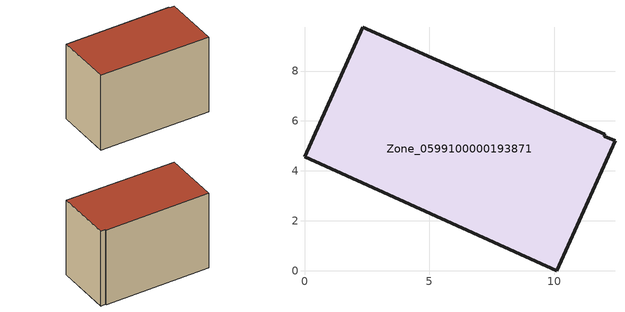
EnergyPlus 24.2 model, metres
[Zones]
Zone_0599100000193871
 floor ground (C_G): 0,4.57 2.33,9.75 12.04,5.47 12.02,5.39 12.44,5.2 10.11,0 z0
 wall outside (C_F): 0,4.57 10.11,0 12.44,5.2 12.02,5.39 12.04,5.47 2.33,9.75 0,4.57 z0:7.86
 roof outside (C_R): 2.33,9.75 0,4.57 10.11,0 12.44,5.2 12.02,5.39 12.04,5.47 z7.86
[BUILDING]
Pand.0599100000193871: North Axis=0; Terrain=City; Loads Convergence Tolerance Value=0.04; Temperature Convergence Tolerance Value=0.4; Solar Distribution=FullExterior; Maximum Number of Warmup Days=25; Minimum Number of Warmup Days=1
[Site:Location]
Rotterdam.The.Hague.AP_ZH_NLD Design_Conditions: Latitude=51.96; Longitude=4.45; Time Zone=1; Elevation=-4.5
[SITE:GROUNDTEMPERATURE:BUILDINGSURFACE]
18, 18, 18, 18, 18, 18, 18, 18, 18, 18, 18, 18
[MATERIAL] Thermal Absorptance=0.9; Solar Absorptance=0.7; Visible Absorptance=0.7
Name | Roughness | Thickness | Conductivity | Density | Specific Heat
G.D.1965 | MediumSmooth | 0.15 | 1 | 540 | 1210
F.D.1965 | Rough | 0.3 | 0.857143 | 1920 | 840
R.D.1965 | MediumRough | 0.2 | 0.08 | 1500 | 1000
[CONSTRUCTION]
C_G: G.D.1965
C_F: F.D.1965
C_R: R.D.1965
[ZONE]
Zone_0599100000193871: Type=1; Multiplier=1; Ceiling Height=Autocalculate; Volume=Autocalculate; Floor Area=autocalculate; Part of Total Floor Area=Yes
[ZONEINFILTRATION:DESIGNFLOWRATE]
Infil_Zone_0599100000193871: Zone or ZoneList or Space or SpaceList=Zone_0599100000193871; Schedule=AlwaysOn; Design Flow Rate Calculation Method=Flow/Area; Flow Rate per Floor Area=0.0042; Constant Term Coefficient=1; Temperature Term Coefficient=0; Velocity Term Coefficient=0; Velocity Squared Term Coefficient=0
[HVACTEMPLATE:ZONE:IDEALLOADSAIRSYSTEM]
Zone_0599100000193871: Maximum Heating Supply Air Temperature=50; Minimum Cooling Supply Air Temperature=13; Maximum Heating Supply Air Humidity Ratio=0.0156; Minimum Cooling Supply Air Humidity Ratio=0.0077; Heating Limit=NoLimit; Cooling Limit=NoLimit; Dehumidification Control Type=ConstantSensibleHeatRatio; Cooling Sensible Heat Ratio=0.7; Dehumidification Setpoint=60; Humidification Control Type=None; Humidification Setpoint=30; Outdoor Air Method=None; Outdoor Air Flow Rate per Person=0.00944; Outdoor Air Flow Rate per Zone Floor Area=0; Outdoor Air Flow Rate per Zone=0; Demand Controlled Ventilation Type=None; Outdoor Air Economizer Type=NoEconomizer; Heat Recovery Type=None; Sensible Heat Recovery Effectiveness=0.7; Latent Heat Recovery Effectiveness=0.65
[ZONECONTROL:THERMOSTAT]
ThermostatControl_Zone_0599100000193871: Zone or ZoneList=Zone_0599100000193871; Control Type Schedule=DualSetpointControlType; Control 1=Thermostat_Zone_0599100000193871; Temperature Difference Between Cutout And Setpoint=0
[THERMOSTATSETPOINT:DUALSETPOINT]
Thermostat_Zone_0599100000193871: Heating Setpoint Temperature Schedule=HeatingSetpoint_Zone_0599100000193871; Cooling Setpoint Temperature Schedule=CoolingSetpoint_Zone_0599100000193871
[SCHEDULE:COMPACT]
HeatingSetpoint_Zone_0599100000193871: Through: 12/31, For: AllDays, Until: 24:00, 21
CoolingSetpoint_Zone_0599100000193871: Through: 12/31, For: AllDays, Until: 24:00, 24
DualSetpointControlType: Through: 12/31, For: AllDays, Until: 24:00, 4
AlwaysOn: Through: 12/31, For: AllDays, Until: 24:00, 1
